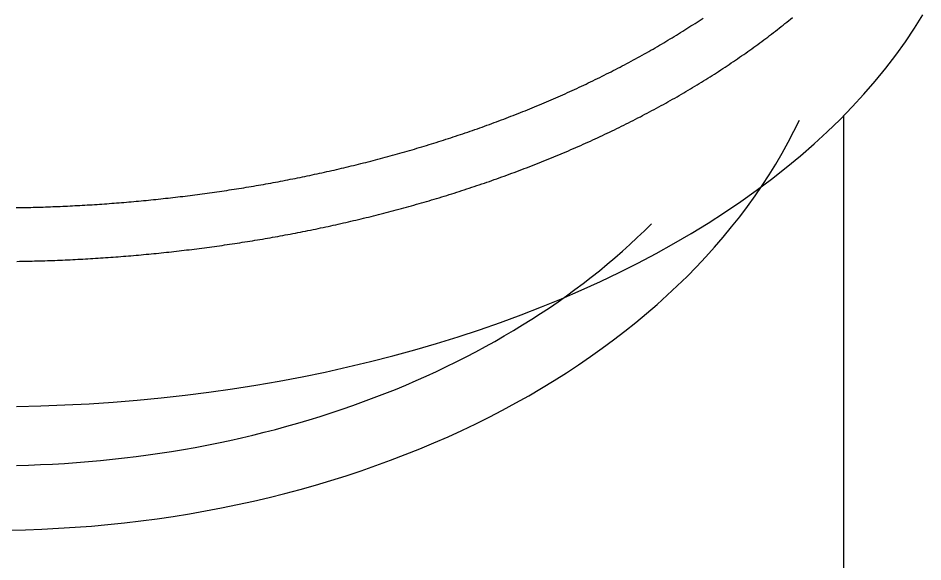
# Model space of a CAD drawing. Extents: x -6.6 to 49.4, y -19.1 to 35.3.
# Drawn here: x 41.11 to 47.06, y 23.55 to 27.13 of the extents above; entities that cross this region are included whole.
import ezdxf

# ---------------------------------------------------------------- set-up
doc = ezdxf.new("R2010")
doc.units = 0
doc.layers.get('0').update_dxf_attribs({"linetype": 'CONTINUOUS'})

msp = doc.modelspace()

# ---------------------------------------------------------------- linework, layer by layer
at = {"color": 7, "linetype": 'CONTINUOUS'}
msp.add_line((46.53527, 20.976448), (46.53527, 26.486736), dxfattribs=at)
for points in [[(41.0948, 24.5733, 0), (41.2542, 24.5768, 0), (41.4134, 24.5826, 0), (41.5724, 24.5908, 0), (41.7309, 24.6014, 0), (41.889, 24.6142, 0), (42.0465, 24.6294, 0), (42.2034, 24.6468, 0), (42.3594, 24.6666, 0), (42.5146, 24.6887, 0), (42.6689, 24.713, 0), (42.8221, 24.7396, 0), (42.9742, 24.7684, 0), (43.1251, 24.7994, 0), (43.2746, 24.8327, 0), (43.4227, 24.8681, 0), (43.5693, 24.9058, 0), (43.7144, 24.9455, 0), (43.8577, 24.9874, 0), (43.9993, 25.0313, 0), (44.1391, 25.0774, 0), (44.2769, 25.1254, 0), (44.4128, 25.1755, 0), (44.5465, 25.2275, 0), (44.678, 25.2815, 0), (44.8073, 25.3375, 0), (44.9343, 25.3952, 0), (45.0588, 25.4549, 0), (45.1809, 25.5163, 0), (45.3004, 25.5796, 0), (45.4173, 25.6445, 0), (45.5315, 25.7112, 0), (45.6429, 25.7795, 0), (45.7515, 25.8494, 0), (45.8571, 25.9209, 0), (45.9598, 25.994, 0), (46.0595, 26.0685, 0), (46.1561, 26.1445, 0), (46.2496, 26.2218, 0), (46.3398, 26.3005, 0), (46.4268, 26.3805, 0), (46.5105, 26.4618, 0), (46.5908, 26.5443, 0), (46.6678, 26.6279, 0), (46.7412, 26.7126, 0), (46.8112, 26.7984, 0), (46.8776, 26.8852, 0), (46.9405, 26.9729, 0), (46.9997, 27.0615, 0), (47.0553, 27.151, 0)], [(41.0443, 23.7597, 0), (41.1533, 23.7619, 0), (41.2623, 23.7657, 0), (41.3711, 23.7709, 0), (41.4797, 23.7777, 0), (41.5881, 23.7859, 0), (41.6963, 23.7957, 0), (41.8042, 23.8069, 0), (41.9118, 23.8196, 0), (42.019, 23.8338, 0), (42.1257, 23.8494, 0), (42.2321, 23.8666, 0), (42.3379, 23.8852, 0), (42.4432, 23.9052, 0), (42.5479, 23.9267, 0), (42.6521, 23.9496, 0), (42.7555, 23.974, 0), (42.8583, 23.9997, 0), (42.9604, 24.0269, 0), (43.0617, 24.0555, 0), (43.1621, 24.0855, 0), (43.2618, 24.1168, 0), (43.3605, 24.1496, 0), (43.4584, 24.1836, 0), (43.5552, 24.219, 0), (43.6511, 24.2558, 0), (43.746, 24.2938, 0), (43.8398, 24.3332, 0), (43.9324, 24.3738, 0), (44.024, 24.4157, 0), (44.1144, 24.4589, 0), (44.2035, 24.5033, 0), (44.2915, 24.5489, 0), (44.3781, 24.5957, 0), (44.4635, 24.6437, 0), (44.5475, 24.6929, 0), (44.6301, 24.7432, 0), (44.7114, 24.7946, 0), (44.7912, 24.8472, 0), (44.8695, 24.9008, 0), (44.9464, 24.9555, 0), (45.0217, 25.0113, 0), (45.0955, 25.068, 0), (45.1677, 25.1258, 0), (45.2383, 25.1846, 0), (45.3073, 25.2443, 0), (45.3746, 25.305, 0), (45.4402, 25.3666, 0), (45.5042, 25.4291, 0), (45.5664, 25.4924, 0), (45.6268, 25.5566, 0), (45.6854, 25.6216, 0), (45.7423, 25.6874, 0), (45.7973, 25.754, 0), (45.8505, 25.8213, 0), (45.9018, 25.8894, 0), (45.9513, 25.9581, 0), (45.9988, 26.0275, 0), (46.0444, 26.0975, 0), (46.0881, 26.1682, 0), (46.1298, 26.2394, 0), (46.1696, 26.3112, 0), (46.2073, 26.3836, 0), (46.2431, 26.4564, 0)], [(41.0939, 24.1849, 0), (41.1731, 24.187, 0), (41.2523, 24.1899, 0), (41.3315, 24.1937, 0), (41.4105, 24.1983, 0), (41.4894, 24.2037, 0), (41.5683, 24.21, 0), (41.6469, 24.2171, 0), (41.7254, 24.2251, 0), (41.8038, 24.2339, 0), (41.8819, 24.2435, 0), (41.9598, 24.2539, 0), (42.0375, 24.2651, 0), (42.115, 24.2772, 0), (42.1922, 24.2901, 0), (42.2691, 24.3038, 0), (42.3457, 24.3183, 0), (42.422, 24.3337, 0), (42.4979, 24.3498, 0), (42.5735, 24.3667, 0), (42.6488, 24.3845, 0), (42.7236, 24.403, 0), (42.7981, 24.4223, 0), (42.8721, 24.4424, 0), (42.9458, 24.4633, 0), (43.0189, 24.485, 0), (43.0916, 24.5074, 0), (43.1638, 24.5306, 0), (43.2355, 24.5546, 0), (43.3067, 24.5793, 0), (43.3774, 24.6047, 0), (43.4475, 24.631, 0), (43.517, 24.6579, 0), (43.586, 24.6856, 0), (43.6544, 24.714, 0), (43.7222, 24.7431, 0), (43.7893, 24.773, 0), (43.8558, 24.8035, 0), (43.9217, 24.8348, 0), (43.9869, 24.8667, 0), (44.0514, 24.8994, 0), (44.1152, 24.9327, 0), (44.1783, 24.9667, 0), (44.2406, 25.0013, 0), (44.3022, 25.0366, 0), (44.3631, 25.0726, 0), (44.4232, 25.1091, 0), (44.4825, 25.1464, 0), (44.5411, 25.1842, 0), (44.5988, 25.2227, 0), (44.6557, 25.2617, 0), (44.7118, 25.3014, 0), (44.767, 25.3417, 0), (44.8214, 25.3825, 0), (44.8748, 25.4239, 0), (44.9275, 25.4659, 0), (44.9792, 25.5084, 0), (45.03, 25.5514, 0), (45.0799, 25.595, 0), (45.1289, 25.6392, 0), (45.1769, 25.6838, 0), (45.224, 25.7289, 0), (45.2701, 25.7745, 0)]]:
    msp.add_polyline3d(points, dxfattribs=at)
at = {"color": 7}
for points in [[(41.0922, 25.8814, 0), (41.1083, 25.8816, 0), (41.1245, 25.8819, 0), (41.1406, 25.8822, 0), (41.1567, 25.8825, 0), (41.1728, 25.8829, 0), (41.1889, 25.8833, 0), (41.2051, 25.8837, 0), (41.2212, 25.8841, 0), (41.2373, 25.8845, 0), (41.2534, 25.885, 0), (41.2696, 25.8855, 0), (41.2857, 25.8861, 0), (41.3018, 25.8866, 0), (41.3179, 25.8872, 0), (41.334, 25.8878, 0), (41.3502, 25.8884, 0), (41.3663, 25.8891, 0), (41.3824, 25.8897, 0), (41.3985, 25.8904, 0), (41.4146, 25.8912, 0), (41.4308, 25.8919, 0), (41.4469, 25.8927, 0), (41.463, 25.8935, 0), (41.4791, 25.8943, 0), (41.4952, 25.8952, 0), (41.5114, 25.896, 0), (41.5275, 25.8969, 0), (41.5436, 25.8979, 0), (41.5597, 25.8988, 0), (41.5758, 25.8998, 0), (41.5919, 25.9008, 0), (41.608, 25.9018, 0), (41.6242, 25.9029, 0), (41.6403, 25.904, 0), (41.6564, 25.9051, 0), (41.6725, 25.9062, 0), (41.6886, 25.9073, 0), (41.7047, 25.9085, 0), (41.7208, 25.9097, 0), (41.7369, 25.9109, 0), (41.753, 25.9122, 0), (41.7692, 25.9135, 0), (41.7853, 25.9148, 0), (41.8014, 25.9161, 0), (41.8175, 25.9175, 0), (41.8336, 25.9188, 0), (41.8497, 25.9202, 0), (41.8658, 25.9217, 0), (41.8819, 25.9231, 0), (41.898, 25.9246, 0), (41.9141, 25.9261, 0), (41.9302, 25.9276, 0), (41.9463, 25.9292, 0), (41.9624, 25.9308, 0), (41.9785, 25.9324, 0), (41.9946, 25.934, 0), (42.0107, 25.9357, 0), (42.0267, 25.9374, 0), (42.0428, 25.9391, 0), (42.0589, 25.9408, 0), (42.075, 25.9426, 0), (42.0911, 25.9443, 0), (42.1072, 25.9461, 0), (42.1233, 25.948, 0), (42.1394, 25.9498, 0), (42.1555, 25.9517, 0), (42.1716, 25.9536, 0), (42.1877, 25.9556, 0), (42.2038, 25.9576, 0), (42.2199, 25.9595, 0), (42.2359, 25.9616, 0), (42.252, 25.9636, 0), (42.2681, 25.9657, 0), (42.2842, 25.9678, 0), (42.3003, 25.9699, 0), (42.3164, 25.9721, 0), (42.3325, 25.9742, 0), (42.3485, 25.9764, 0), (42.3646, 25.9787, 0), (42.3807, 25.9809, 0), (42.3968, 25.9832, 0), (42.4129, 25.9855, 0), (42.4289, 25.9879, 0), (42.445, 25.9902, 0), (42.4611, 25.9926, 0), (42.4772, 25.995, 0), (42.4933, 25.9975, 0), (42.5093, 25.9999, 0), (42.5254, 26.0024, 0), (42.5415, 26.005, 0), (42.5575, 26.0075, 0), (42.5736, 26.0101, 0), (42.5897, 26.0127, 0), (42.6058, 26.0154, 0), (42.6218, 26.018, 0), (42.6379, 26.0207, 0), (42.654, 26.0234, 0), (42.67, 26.0262, 0), (42.6861, 26.0289, 0), (42.7022, 26.0317, 0), (42.7182, 26.0346, 0), (42.7343, 26.0374, 0), (42.7503, 26.0403, 0), (42.7664, 26.0432, 0), (42.7825, 26.0462, 0), (42.7985, 26.0492, 0), (42.8146, 26.0521, 0), (42.8306, 26.0552, 0), (42.8467, 26.0582, 0), (42.8627, 26.0613, 0), (42.8788, 26.0644, 0), (42.8948, 26.0676, 0), (42.9109, 26.0707, 0), (42.9269, 26.0739, 0), (42.943, 26.0772, 0), (42.959, 26.0804, 0), (42.9751, 26.0837, 0), (42.9911, 26.087, 0), (43.0071, 26.0903, 0), (43.0232, 26.0937, 0), (43.0392, 26.0971, 0), (43.0553, 26.1005, 0), (43.0713, 26.104, 0), (43.0873, 26.1075, 0), (43.1034, 26.111, 0), (43.1194, 26.1145, 0), (43.1354, 26.1181, 0), (43.1515, 26.1217, 0), (43.1675, 26.1253, 0), (43.1835, 26.129, 0), (43.1995, 26.1327, 0), (43.2156, 26.1364, 0), (43.2316, 26.1402, 0), (43.2476, 26.1439, 0), (43.2636, 26.1478, 0), (43.2796, 26.1516, 0), (43.2956, 26.1555, 0), (43.3117, 26.1594, 0), (43.3277, 26.1633, 0), (43.3437, 26.1673, 0), (43.3597, 26.1712, 0), (43.3757, 26.1753, 0), (43.3917, 26.1793, 0), (43.4078, 26.1834, 0), (43.4238, 26.1875, 0), (43.4398, 26.1917, 0), (43.4558, 26.1959, 0), (43.4718, 26.2001, 0), (43.4878, 26.2043, 0), (43.5038, 26.2086, 0), (43.5198, 26.2129, 0), (43.5359, 26.2172, 0), (43.5519, 26.2216, 0), (43.5679, 26.226, 0), (43.5839, 26.2304, 0), (43.5999, 26.2349, 0), (43.6159, 26.2394, 0), (43.6319, 26.2439, 0), (43.6478, 26.2485, 0), (43.6638, 26.2531, 0), (43.6798, 26.2577, 0), (43.6958, 26.2624, 0), (43.7118, 26.2671, 0), (43.7277, 26.2718, 0), (43.7437, 26.2765, 0), (43.7597, 26.2813, 0), (43.7756, 26.2861, 0), (43.7916, 26.291, 0), (43.8075, 26.2959, 0), (43.8235, 26.3008, 0), (43.8394, 26.3058, 0), (43.8554, 26.3108, 0), (43.8713, 26.3158, 0), (43.8872, 26.3208, 0), (43.9031, 26.3259, 0), (43.9191, 26.331, 0), (43.935, 26.3362, 0), (43.9509, 26.3414, 0), (43.9668, 26.3466, 0), (43.9826, 26.3519, 0), (43.9985, 26.3572, 0), (44.0144, 26.3625, 0), (44.0303, 26.3678, 0), (44.0461, 26.3732, 0), (44.062, 26.3787, 0), (44.0778, 26.3841, 0), (44.0937, 26.3896, 0), (44.1095, 26.3951, 0), (44.1253, 26.4007, 0), (44.1411, 26.4063, 0), (44.1569, 26.4119, 0), (44.1727, 26.4176, 0), (44.1885, 26.4233, 0), (44.2043, 26.429, 0), (44.22, 26.4348, 0), (44.2358, 26.4406, 0), (44.2515, 26.4464, 0), (44.2673, 26.4523, 0), (44.283, 26.4582, 0), (44.2987, 26.4642, 0), (44.3144, 26.4702, 0), (44.3301, 26.4762, 0), (44.3458, 26.4822, 0), (44.3614, 26.4883, 0), (44.3771, 26.4944, 0), (44.3927, 26.5006, 0), (44.4084, 26.5068, 0), (44.424, 26.513, 0), (44.4396, 26.5193, 0), (44.4552, 26.5256, 0), (44.4708, 26.5319, 0), (44.4864, 26.5383, 0), (44.5019, 26.5447, 0), (44.5175, 26.5511, 0), (44.533, 26.5576, 0), (44.5486, 26.5641, 0), (44.5641, 26.5707, 0), (44.5796, 26.5773, 0), (44.595, 26.5839, 0), (44.6105, 26.5906, 0), (44.626, 26.5973, 0), (44.6414, 26.604, 0), (44.6568, 26.6108, 0), (44.6722, 26.6176, 0), (44.6875, 26.6244, 0), (44.7029, 26.6313, 0), (44.7182, 26.6382, 0), (44.7335, 26.6451, 0), (44.7488, 26.6521, 0), (44.764, 26.6591, 0), (44.7793, 26.6662, 0), (44.7945, 26.6733, 0), (44.8097, 26.6804, 0), (44.8248, 26.6875, 0), (44.84, 26.6947, 0), (44.8551, 26.7019, 0), (44.8702, 26.7092, 0), (44.8852, 26.7164, 0), (44.9002, 26.7238, 0), (44.9152, 26.7311, 0), (44.9302, 26.7385, 0), (44.9452, 26.7459, 0), (44.9601, 26.7534, 0), (44.975, 26.7608, 0), (44.9899, 26.7684, 0), (45.0047, 26.7759, 0), (45.0195, 26.7835, 0), (45.0343, 26.7911, 0), (45.049, 26.7987, 0), (45.0637, 26.8064, 0), (45.0784, 26.8141, 0), (45.0931, 26.8218, 0), (45.1077, 26.8296, 0), (45.1223, 26.8374, 0), (45.1368, 26.8452, 0), (45.1514, 26.8531, 0), (45.1659, 26.861, 0), (45.1803, 26.8689, 0), (45.1947, 26.8769, 0), (45.2091, 26.8849, 0), (45.2235, 26.8929, 0), (45.2378, 26.9009, 0), (45.2521, 26.909, 0), (45.2663, 26.9171, 0), (45.2805, 26.9253, 0), (45.2947, 26.9334, 0), (45.3089, 26.9416, 0), (45.323, 26.9498, 0), (45.337, 26.9581, 0), (45.351, 26.9664, 0), (45.365, 26.9747, 0), (45.379, 26.9831, 0), (45.3929, 26.9914, 0), (45.4067, 26.9998, 0), (45.4206, 27.0083, 0), (45.4344, 27.0167, 0), (45.4481, 27.0252, 0), (45.4618, 27.0337, 0), (45.4755, 27.0423, 0), (45.4891, 27.0508, 0), (45.5027, 27.0594, 0), (45.5162, 27.0681, 0), (45.5297, 27.0767, 0), (45.5432, 27.0854, 0), (45.5566, 27.0941, 0), (45.5699, 27.1029, 0), (45.5832, 27.1116, 0), (45.5965, 27.1204, 0), (45.6097, 27.1292, 0)], [(41.0975, 25.5279, 0), (41.1142, 25.5281, 0), (41.1308, 25.5284, 0), (41.1475, 25.5287, 0), (41.1642, 25.5291, 0), (41.1808, 25.5294, 0), (41.1975, 25.5298, 0), (41.2141, 25.5302, 0), (41.2308, 25.5307, 0), (41.2475, 25.5311, 0), (41.2641, 25.5316, 0), (41.2808, 25.5321, 0), (41.2975, 25.5327, 0), (41.3141, 25.5333, 0), (41.3308, 25.5339, 0), (41.3475, 25.5345, 0), (41.3641, 25.5351, 0), (41.3808, 25.5358, 0), (41.3974, 25.5365, 0), (41.4141, 25.5372, 0), (41.4308, 25.538, 0), (41.4474, 25.5388, 0), (41.4641, 25.5396, 0), (41.4808, 25.5404, 0), (41.4974, 25.5412, 0), (41.5141, 25.5421, 0), (41.5308, 25.543, 0), (41.5474, 25.544, 0), (41.5641, 25.5449, 0), (41.5807, 25.5459, 0), (41.5974, 25.5469, 0), (41.6141, 25.5479, 0), (41.6307, 25.549, 0), (41.6474, 25.5501, 0), (41.664, 25.5512, 0), (41.6807, 25.5523, 0), (41.6973, 25.5535, 0), (41.714, 25.5547, 0), (41.7307, 25.5559, 0), (41.7473, 25.5572, 0), (41.764, 25.5584, 0), (41.7806, 25.5597, 0), (41.7973, 25.561, 0), (41.8139, 25.5624, 0), (41.8306, 25.5638, 0), (41.8472, 25.5652, 0), (41.8639, 25.5666, 0), (41.8805, 25.568, 0), (41.8972, 25.5695, 0), (41.9138, 25.571, 0), (41.9305, 25.5726, 0), (41.9471, 25.5741, 0), (41.9638, 25.5757, 0), (41.9804, 25.5773, 0), (41.9971, 25.5789, 0), (42.0137, 25.5806, 0), (42.0303, 25.5823, 0), (42.047, 25.584, 0), (42.0636, 25.5857, 0), (42.0803, 25.5875, 0), (42.0969, 25.5893, 0), (42.1136, 25.5911, 0), (42.1302, 25.593, 0), (42.1468, 25.5948, 0), (42.1635, 25.5967, 0), (42.1801, 25.5987, 0), (42.1968, 25.6006, 0), (42.2134, 25.6026, 0), (42.2301, 25.6046, 0), (42.2467, 25.6066, 0), (42.2633, 25.6087, 0), (42.28, 25.6108, 0), (42.2966, 25.6129, 0), (42.3133, 25.615, 0), (42.3299, 25.6172, 0), (42.3465, 25.6194, 0), (42.3632, 25.6216, 0), (42.3798, 25.6239, 0), (42.3964, 25.6262, 0), (42.4131, 25.6285, 0), (42.4297, 25.6308, 0), (42.4463, 25.6332, 0), (42.463, 25.6355, 0), (42.4796, 25.638, 0), (42.4962, 25.6404, 0), (42.5129, 25.6429, 0), (42.5295, 25.6454, 0), (42.5461, 25.6479, 0), (42.5628, 25.6505, 0), (42.5794, 25.6531, 0), (42.596, 25.6557, 0), (42.6127, 25.6583, 0), (42.6293, 25.661, 0), (42.6459, 25.6637, 0), (42.6625, 25.6664, 0), (42.6792, 25.6692, 0), (42.6958, 25.672, 0), (42.7124, 25.6748, 0), (42.729, 25.6776, 0), (42.7457, 25.6805, 0), (42.7623, 25.6834, 0), (42.7789, 25.6863, 0), (42.7955, 25.6893, 0), (42.8122, 25.6923, 0), (42.8288, 25.6953, 0), (42.8454, 25.6983, 0), (42.862, 25.7014, 0), (42.8786, 25.7045, 0), (42.8953, 25.7076, 0), (42.9119, 25.7108, 0), (42.9285, 25.714, 0), (42.9451, 25.7172, 0), (42.9617, 25.7204, 0), (42.9783, 25.7237, 0), (42.9949, 25.727, 0), (43.0115, 25.7304, 0), (43.0282, 25.7337, 0), (43.0448, 25.7371, 0), (43.0614, 25.7406, 0), (43.078, 25.744, 0), (43.0946, 25.7475, 0), (43.1112, 25.751, 0), (43.1278, 25.7546, 0), (43.1444, 25.7582, 0), (43.161, 25.7618, 0), (43.1776, 25.7654, 0), (43.1942, 25.7691, 0), (43.2108, 25.7728, 0), (43.2274, 25.7765, 0), (43.244, 25.7803, 0), (43.2606, 25.7841, 0), (43.2772, 25.7879, 0), (43.2938, 25.7917, 0), (43.3104, 25.7956, 0), (43.327, 25.7995, 0), (43.3436, 25.8035, 0), (43.3602, 25.8075, 0), (43.3767, 25.8115, 0), (43.3933, 25.8155, 0), (43.4099, 25.8196, 0), (43.4265, 25.8237, 0), (43.4431, 25.8278, 0), (43.4597, 25.832, 0), (43.4763, 25.8362, 0), (43.4929, 25.8404, 0), (43.5095, 25.8447, 0), (43.5261, 25.849, 0), (43.5427, 25.8533, 0), (43.5593, 25.8577, 0), (43.5758, 25.8621, 0), (43.5924, 25.8665, 0), (43.609, 25.871, 0), (43.6256, 25.8755, 0), (43.6422, 25.88, 0), (43.6588, 25.8845, 0), (43.6754, 25.8891, 0), (43.692, 25.8938, 0), (43.7085, 25.8984, 0), (43.7251, 25.9031, 0), (43.7417, 25.9079, 0), (43.7583, 25.9126, 0), (43.7748, 25.9174, 0), (43.7914, 25.9222, 0), (43.808, 25.9271, 0), (43.8245, 25.932, 0), (43.8411, 25.9369, 0), (43.8576, 25.9419, 0), (43.8742, 25.9469, 0), (43.8907, 25.9519, 0), (43.9073, 25.957, 0), (43.9238, 25.9621, 0), (43.9403, 25.9673, 0), (43.9569, 25.9724, 0), (43.9734, 25.9776, 0), (43.9899, 25.9829, 0), (44.0064, 25.9882, 0), (44.0229, 25.9935, 0), (44.0394, 25.9988, 0), (44.0559, 26.0042, 0), (44.0724, 26.0096, 0), (44.0889, 26.0151, 0), (44.1054, 26.0206, 0), (44.1218, 26.0261, 0), (44.1383, 26.0316, 0), (44.1548, 26.0372, 0), (44.1712, 26.0429, 0), (44.1876, 26.0485, 0), (44.2041, 26.0542, 0), (44.2205, 26.06, 0), (44.2369, 26.0657, 0), (44.2533, 26.0715, 0), (44.2697, 26.0774, 0), (44.2861, 26.0833, 0), (44.3025, 26.0892, 0), (44.3189, 26.0951, 0), (44.3352, 26.1011, 0), (44.3516, 26.1072, 0), (44.3679, 26.1132, 0), (44.3843, 26.1193, 0), (44.4006, 26.1255, 0), (44.4169, 26.1316, 0), (44.4332, 26.1378, 0), (44.4495, 26.1441, 0), (44.4658, 26.1504, 0), (44.4821, 26.1567, 0), (44.4983, 26.1631, 0), (44.5146, 26.1695, 0), (44.5308, 26.1759, 0), (44.5471, 26.1824, 0), (44.5633, 26.1889, 0), (44.5795, 26.1954, 0), (44.5957, 26.202, 0), (44.6119, 26.2086, 0), (44.628, 26.2153, 0), (44.6442, 26.222, 0), (44.6603, 26.2287, 0), (44.6765, 26.2355, 0), (44.6926, 26.2423, 0), (44.7087, 26.2491, 0), (44.7248, 26.256, 0), (44.7409, 26.2629, 0), (44.7569, 26.2699, 0), (44.773, 26.2769, 0), (44.789, 26.2839, 0), (44.805, 26.291, 0), (44.821, 26.2981, 0), (44.8369, 26.3053, 0), (44.8528, 26.3125, 0), (44.8688, 26.3197, 0), (44.8846, 26.3269, 0), (44.9005, 26.3342, 0), (44.9163, 26.3416, 0), (44.9322, 26.3489, 0), (44.948, 26.3563, 0), (44.9637, 26.3638, 0), (44.9795, 26.3712, 0), (44.9952, 26.3787, 0), (45.0109, 26.3863, 0), (45.0266, 26.3939, 0), (45.0422, 26.4015, 0), (45.0578, 26.4091, 0), (45.0734, 26.4168, 0), (45.089, 26.4245, 0), (45.1045, 26.4323, 0), (45.12, 26.4401, 0), (45.1355, 26.4479, 0), (45.1509, 26.4557, 0), (45.1663, 26.4636, 0), (45.1817, 26.4715, 0), (45.1971, 26.4795, 0), (45.2124, 26.4875, 0), (45.2277, 26.4955, 0), (45.2429, 26.5036, 0), (45.2582, 26.5117, 0), (45.2734, 26.5198, 0), (45.2885, 26.5279, 0), (45.3036, 26.5361, 0), (45.3187, 26.5444, 0), (45.3338, 26.5526, 0), (45.3488, 26.5609, 0), (45.3638, 26.5692, 0), (45.3788, 26.5776, 0), (45.3937, 26.586, 0), (45.4086, 26.5944, 0), (45.4234, 26.6028, 0), (45.4382, 26.6113, 0), (45.453, 26.6198, 0), (45.4677, 26.6284, 0), (45.4824, 26.6369, 0), (45.4971, 26.6456, 0), (45.5117, 26.6542, 0), (45.5263, 26.6629, 0), (45.5408, 26.6716, 0), (45.5553, 26.6803, 0), (45.5698, 26.6891, 0), (45.5842, 26.6978, 0), (45.5986, 26.7067, 0), (45.6129, 26.7155, 0), (45.6272, 26.7244, 0), (45.6415, 26.7333, 0), (45.6557, 26.7423, 0), (45.6699, 26.7512, 0), (45.684, 26.7602, 0), (45.6981, 26.7693, 0), (45.7121, 26.7783, 0), (45.7261, 26.7874, 0), (45.74, 26.7966, 0), (45.7539, 26.8057, 0), (45.7678, 26.8149, 0), (45.7816, 26.8241, 0), (45.7954, 26.8333, 0), (45.8091, 26.8426, 0), (45.8227, 26.8519, 0), (45.8364, 26.8612, 0), (45.8499, 26.8706, 0), (45.8634, 26.8799, 0), (45.8769, 26.8893, 0), (45.8903, 26.8988, 0), (45.9037, 26.9082, 0), (45.917, 26.9177, 0), (45.9303, 26.9272, 0), (45.9435, 26.9368, 0), (45.9567, 26.9463, 0), (45.9698, 26.9559, 0), (45.9829, 26.9655, 0), (45.9959, 26.9752, 0), (46.0089, 26.9848, 0), (46.0218, 26.9945, 0), (46.0346, 27.0042, 0), (46.0475, 27.014, 0), (46.0602, 27.0237, 0), (46.0729, 27.0335, 0), (46.0856, 27.0433, 0), (46.0982, 27.0531, 0), (46.1107, 27.063, 0), (46.1232, 27.0729, 0), (46.1357, 27.0828, 0), (46.1481, 27.0927, 0), (46.1604, 27.1027, 0), (46.1727, 27.1126, 0), (46.1849, 27.1226, 0), (46.1971, 27.1326, 0)]]:
    msp.add_polyline3d(points, dxfattribs=at)

doc.saveas('drawing.dxf')
